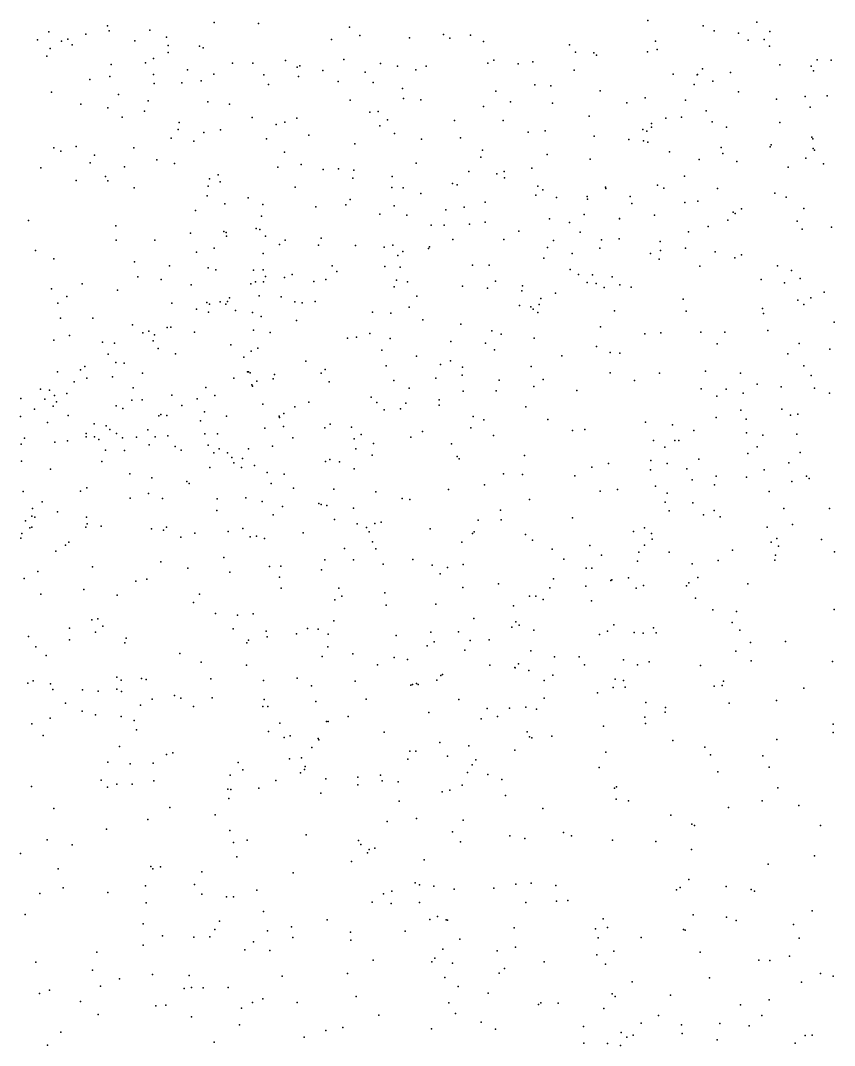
# Model space of a CAD drawing. Header units: metres. Extents: x -25 to 25, y -27.7 to 27.8.
# Drawn here: x -13.92 to -12.579, y 6.79 to 8.479 of the extents above; entities that cross this region are included whole.
import ezdxf

# ---------------------------------------------------------------- set-up
doc = ezdxf.new("R2010")
doc.units = ezdxf.units.M

msp = doc.modelspace()

# ---------------------------------------------------------------- linework, layer by layer
for p in [(-13.7764, 8.4709, 2.6214), (-13.7067, 8.4637, -13.5696), (-13.6012, 8.4764, 13.3767), (-13.5279, 8.4746, 2.2316), (-13.3782, 8.4683, 12.7389), (-12.8867, 8.4795, -15.3588), (-12.7954, 8.4709, 21.5645), (-12.7067, 8.4767, 18.5432), (-13.8921, 8.4476, 21.3425), (-13.8732, 8.4608, 21.1972), (-13.8422, 8.449, 21.0951), (-13.8125, 8.4572, 21.2913), (-13.7737, 8.4624, 21.1836), (-13.6793, 8.4518, 21.2104), (-13.4075, 8.4481, 12.8917), (-13.3609, 8.4547, 2.4222), (-13.2791, 8.4512, 2.6038), (-13.2231, 8.4565, 20.9341), (-13.2124, 8.4502, 21.1035), (-13.1784, 8.4552, 20.7114), (-12.7773, 8.4625, 20.2808), (-12.7371, 8.4588, 18.6371), (-12.7213, 8.4471, 18.8315), (-12.6947, 8.4482, 18.3878), (-12.6855, 8.4613, 20.2318), (-13.8711, 8.4334, 15.325), (-13.8525, 8.4454, -13.3386), (-13.8347, 8.4395, 21.4173), (-13.7317, 8.4458, 21.0961), (-13.6767, 8.4384, -4.6865), (-13.6251, 8.4371, 11.9195), (-13.6189, 8.4347, 21.1351), (-13.157, 8.4447, 21.2327), (-13.0156, 8.4394, -3.8995), (-12.8736, 8.4453, 20.3027), (-12.8712, 8.4319, 15.7113), (-12.6858, 8.4374, 21.6739), (-13.8767, 8.4207, 20.981), (-13.701, 8.417, 15.4441), (-13.6769, 8.4269, 21.372), (-13.4834, 8.4134, 21.2346), (-13.3872, 8.4154, 12.0596), (-13.1399, 8.414, 20.5406), (-13.0056, 8.4275, 20.3985), (-12.9754, 8.4261, -15.1539), (-12.9712, 8.4221, 21.4633), (-12.887, 8.428, 21.5265), (-12.6074, 8.4146, 19.0667), (-12.5842, 8.414, 18.2017), (-13.7706, 8.4071, 12.0159), (-13.7141, 8.4097, 20.9617), (-13.6446, 8.3981, 2.1536), (-13.5709, 8.409, 13.2287), (-13.5375, 8.4094, -13.6954), (-13.4643, 8.4026, -13.9619), (-13.4598, 8.4046, 21.0541), (-13.4219, 8.3972, 21.1589), (-13.3268, 8.4088, 20.999), (-13.2988, 8.4042, 21.2021), (-13.2687, 8.3983, 20.7626), (-13.2515, 8.4045, 15.5894), (-13.1498, 8.409, -4.0492), (-13.1001, 8.408, 21.3356), (-13.076, 8.4115, 20.4559), (-13.0076, 8.3975, -4.701), (-12.7961, 8.3997, 20.1877), (-12.6691, 8.4067, 19.004), (-12.6176, 8.4044, 20.1042), (-12.6134, 8.3964, 21.751), (-13.8059, 8.3821, -4.5168), (-13.7731, 8.3871, 20.9039), (-13.7008, 8.3906, 7.9288), (-13.6226, 8.3799, 20.925), (-13.6015, 8.3912, 21.4578), (-13.5192, 8.3901, 2.8305), (-13.4621, 8.3874, 20.9673), (-13.3522, 8.3941, 12.2166), (-12.8449, 8.3908, -15.6999), (-12.8053, 8.3901, 18.6861), (-12.8045, 8.3904, 18.595), (-12.7796, 8.3797, -3.7966), (-12.75, 8.394, -4.6299), (-13.6998, 8.3758, 21.5206), (-13.6543, 8.3766, -13.4355), (-13.5113, 8.3739, 21.4264), (-13.3969, 8.3787, -14.3786), (-13.3392, 8.3773, 20.9057), (-13.2907, 8.3677, -14.6586), (-13.1367, 8.3633, -4.847), (-13.0728, 8.3735, 21.4172), (-13.0464, 8.3717, 15.6942), (-12.965, 8.3634, -15.5742), (-12.8103, 8.3738, 18.5059), (-13.8689, 8.3614, 20.8747), (-13.7587, 8.3573, -13.0041), (-13.7095, 8.3473, 7.6714), (-13.6113, 8.3455, -4.7987), (-13.3769, 8.3481, 20.8293), (-13.2888, 8.3508, 20.696), (-13.2606, 8.3486, 21.321), (-13.1126, 8.3455, 20.3862), (-12.8907, 8.3523, 21.5908), (-12.8246, 8.3481, 18.8542), (-12.7372, 8.3618, 21.699), (-12.6747, 8.35, 20.0264), (-12.6271, 8.3543, 19.1638), (-12.5911, 8.3556, 19.9074), (-13.8204, 8.3414, 21.6066), (-13.776, 8.3355, 20.8038), (-13.7157, 8.3303, 21.6049), (-13.5758, 8.3418, 20.8555), (-13.3308, 8.3295, 2.7151), (-13.157, 8.3376, 21.3802), (-13.0437, 8.3432, 20.3004), (-12.9208, 8.3436, 20.1557), (-12.7906, 8.3306, 18.9534), (-12.6189, 8.3366, 18.1496), (-13.7527, 8.32, 12.1803), (-13.6587, 8.3116, -13.1638), (-13.5381, 8.3199, 21.5393), (-13.4844, 8.312, 11.9909), (-13.465, 8.3187, 21.489), (-13.3446, 8.3282, -4.2171), (-13.3151, 8.3157, 12.5281), (-13.2049, 8.3148, 20.4786), (-13.1247, 8.3148, -14.9377), (-12.9831, 8.3219, 21.5427), (-12.8566, 8.3185, -4.7717), (-12.8311, 8.3203, 18.3926), (-12.7802, 8.3123, 18.2938), (-12.6692, 8.3115, 19.9114), (-13.6602, 8.2999, -12.9003), (-13.6182, 8.2949, 20.7668), (-13.5905, 8.2991, 2.659), (-13.4986, 8.3082, 2.2678), (-13.3282, 8.3058, 21.4217), (-13.0834, 8.2956, -15.1396), (-13.0557, 8.2975, 20.2212), (-12.8946, 8.3, 20.054), (-12.888, 8.2969, 18.4968), (-12.8806, 8.3037, 15.8876), (-12.8803, 8.3098, 18.7575), (-12.7567, 8.3035, 19.98), (-13.6719, 8.2855, 13.3542), (-13.6347, 8.2806, 21.6498), (-13.5148, 8.2845, 20.7353), (-13.4451, 8.2905, -14.2037), (-13.3036, 8.293, 20.6116), (-13.2591, 8.2837, 21.465), (-13.1952, 8.2863, 15.7467), (-12.9748, 8.289, 20.1031), (-12.9178, 8.2833, 18.623), (-12.8937, 8.2814, 18.8523), (-12.8862, 8.2792, -3.8872), (-12.6162, 8.287, 19.7546), (-12.6144, 8.2844, -3.7917), (-13.8651, 8.2697, 21.701), (-13.8536, 8.2644, 20.7241), (-13.8285, 8.2716, 13.726), (-13.7334, 8.2699, 20.7137), (-13.4848, 8.2625, -13.6959), (-13.3692, 8.2763, 20.6658), (-13.1587, 8.2657, -5.0189), (-12.8507, 8.2631, 19.9109), (-12.7655, 8.2704, 21.7552), (-12.6847, 8.2711, 16.0079), (-12.6833, 8.2746, 19.198), (-12.6141, 8.2686, 21.8389), (-12.6117, 8.2659, 19.3286), (-13.805, 8.245, 7.5516), (-13.7982, 8.2573, 2.4004), (-13.6954, 8.2496, 21.7023), (-13.6662, 8.2439, 15.6036), (-13.2682, 8.2444, 21.5456), (-13.1615, 8.2545, 20.2254), (-13.0522, 8.2588, 20.0813), (-12.9812, 8.2511, -5.0156), (-12.802, 8.2506, 19.0709), (-12.7629, 8.2605, -4.8985), (-12.7398, 8.2469, 19.7971), (-12.6263, 8.2526, 19.6735), (-13.8866, 8.2365, 15.4936), (-13.7485, 8.2384, 8.1374), (-13.4963, 8.2377, 21.6595), (-13.4574, 8.2421, 20.6278), (-13.4211, 8.234, 21.6179), (-13.3961, 8.235, -0.8777), (-13.3706, 8.2331, 2.324), (-13.1812, 8.2309, 21.5564), (-13.1353, 8.2269, 20.026), (-13.1229, 8.2308, -15.4364), (-13.0777, 8.2361, 21.5815), (-12.6551, 8.2376, 18.0989), (-12.5972, 8.243, -5.0278), (-13.8282, 8.2156, 21.7631), (-13.7801, 8.2224, 20.6606), (-13.7762, 8.2151, 13.5434), (-13.6088, 8.2188, 21.7148), (-13.5942, 8.2254, 20.6487), (-13.5909, 8.2136, 7.7932), (-13.3725, 8.2199, -14.5886), (-13.3077, 8.2225, 12.1717), (-13.208, 8.2111, 20.1393), (-13.1227, 8.2204, -0.898), (-12.8259, 8.2232, 16.0777), (-13.7325, 8.2035, 21.7687), (-13.6106, 8.2063, 2.5084), (-13.4677, 8.2049, -13.9699), (-13.3084, 8.204, 15.8168), (-13.2894, 8.2038, 20.3484), (-13.2605, 8.1942, -14.795), (-13.2006, 8.2087, -0.6636), (-13.0679, 8.2067, 19.8712), (-13.0592, 8.2002, 16.0745), (-12.9564, 8.2046, 18.5211), (-12.9559, 8.2025, -4.011), (-12.8706, 8.2082, 21.7428), (-12.8601, 8.2032, 19.7405), (-12.7716, 8.2025, 19.6887), (-12.6772, 8.1949, 19.3408), (-13.6124, 8.1904, -4.4054), (-13.5834, 8.1771, -4.9325), (-13.545, 8.1874, 20.5743), (-13.5209, 8.1763, 21.7403), (-13.3769, 8.1844, -5.0548), (-13.1543, 8.18, 21.6302), (-13.0709, 8.1917, -5.1503), (-13.037, 8.1877, -0.7268), (-12.9862, 8.1897, 21.6939), (-12.9861, 8.1849, 18.7288), (-12.9153, 8.1896, -5.1628), (-12.9127, 8.1779, 18.3637), (-12.8256, 8.1798, 18.2201), (-12.8039, 8.1818, 19.1605), (-12.6583, 8.1886, 19.5304), (-13.6316, 8.1663, -12.7406), (-13.4333, 8.1723, -14.4102), (-13.384, 8.1755, 21.6896), (-13.3278, 8.1601, 2.4654), (-13.3041, 8.1739, 20.2402), (-13.2195, 8.1674, 19.8857), (-13.1891, 8.1718, -14.947), (-12.9913, 8.16, 18.828), (-12.7458, 8.1636, 19.2582), (-12.7428, 8.1614, -5.2362), (-12.7323, 8.169, 21.8517), (-12.6293, 8.1696, 21.9072), (-13.9069, 8.1497, 21.8301), (-13.523, 8.1569, 15.7048), (-13.2837, 8.1589, 19.9987), (-13.1801, 8.1438, -1.0822), (-13.1546, 8.1472, -15.2788), (-13.0484, 8.1527, 19.6965), (-13.0157, 8.1464, 16.2705), (-12.9333, 8.1526, 19.6639), (-12.933, 8.1534, -0.9606), (-12.8755, 8.1587, 19.0789), (-12.7549, 8.1506, 19.3422), (-12.6405, 8.1488, 18.0371), (-13.7632, 8.1409, 21.8487), (-13.6397, 8.1289, 2.3535), (-13.5848, 8.1319, 21.8068), (-13.581, 8.1302, -1.053), (-13.5316, 8.1365, -13.4518), (-13.5257, 8.1353, 12.2037), (-13.2436, 8.1423, 12.399), (-13.222, 8.1422, 19.7782), (-13.0989, 8.1324, -0.5687), (-12.998, 8.1309, 18.468), (-12.8195, 8.1311, -3.9272), (-12.7869, 8.1401, -0.8373), (-12.6322, 8.1354, 16.2192), (-12.5837, 8.1388, 23.068), (-13.7625, 8.1173, -4.4992), (-13.6986, 8.1174, 13.2711), (-13.5804, 8.1241, 20.4973), (-13.5163, 8.124, -13.6164), (-13.4932, 8.1104, -14.1058), (-13.4837, 8.1177, -0.6903), (-13.4292, 8.1094, 21.788), (-13.4249, 8.1206, 20.3648), (-13.3679, 8.1088, 19.965), (-13.3066, 8.1095, 12.6007), (-13.2077, 8.1187, 12.2485), (-13.1238, 8.1185, 19.6411), (-13.0418, 8.1167, 18.638), (-12.9629, 8.1182, 18.9902), (-12.9335, 8.1196, -15.8343), (-12.866, 8.115, 19.5586), (-13.8954, 8.1002, 20.5538), (-13.6302, 8.0976, 7.6853), (-13.601, 8.1043, -0.8289), (-13.5201, 8.0953, 20.4113), (-13.3211, 8.1057, 19.7392), (-13.2981, 8.0922, 21.7746), (-13.2899, 8.0988, -4.3397), (-13.2478, 8.1039, 19.6623), (-13.2461, 8.1063, -0.5114), (-13.0518, 8.1055, 19.5853), (-13.011, 8.0955, 21.7907), (-12.9654, 8.1045, 19.5766), (-12.8823, 8.0957, 21.8504), (-12.8655, 8.1002, 19.187), (-12.8245, 8.1044, 19.3793), (-12.7757, 8.0983, -5.408), (-12.7321, 8.0933, 21.9144), (-13.865, 8.0865, 21.9026), (-13.7323, 8.0819, 20.4848), (-13.6744, 8.0749, 12.4246), (-13.4064, 8.075, 19.8067), (-13.1753, 8.0764, 19.5584), (-13.1478, 8.0765, 21.7773), (-13.058, 8.0878, 18.7162), (-12.8676, 8.086, 19.4629), (-12.743, 8.0886, 18.0856), (-12.6728, 8.0752, 23.1146), (-13.611, 8.0718, 20.4283), (-13.598, 8.0688, 8.1453), (-13.5362, 8.0679, 7.9287), (-13.5203, 8.0685, 21.864), (-13.4724, 8.0608, 19.921), (-13.3989, 8.0659, 19.645), (-13.32, 8.0738, 19.615), (-13.2946, 8.073, 16.1738), (-13.0146, 8.0692, 19.5044), (-13.0006, 8.061, 16.4157), (-12.9776, 8.0604, 19.0868), (-12.801, 8.0744, 16.3845), (-12.6499, 8.0676, -0.7052), (-13.8183, 8.0456, 7.5208), (-13.7269, 8.0573, -12.8451), (-13.6881, 8.0525, -4.9143), (-13.6387, 8.044, 13.109), (-13.5405, 8.0454, 19.7542), (-13.5327, 8.0489, 20.2735), (-13.5195, 8.0486, 19.8465), (-13.5164, 8.0576, -5.0777), (-13.4852, 8.0562, 20.1125), (-13.4368, 8.0494, 19.5367), (-13.4171, 8.0528, 21.8615), (-13.3004, 8.0514, 19.4481), (-13.2823, 8.0487, -5.2714), (-13.1917, 8.0416, 21.859), (-13.1376, 8.05, -5.3659), (-13.0928, 8.0423, 19.3885), (-12.9864, 8.0477, 18.3565), (-12.9715, 8.0462, -5.5), (-12.9452, 8.0573, 19.4382), (-12.9328, 8.044, 19.2292), (-12.6999, 8.0527, 23.327), (-12.6613, 8.0471, 23.5043), (-12.6355, 8.0543, 17.9961), (-13.8691, 8.0372, 20.4864), (-13.8438, 8.0247, 8.388), (-13.7601, 8.0352, 21.9709), (-13.5268, 8.0255, 15.8699), (-13.4903, 8.0242, -0.3829), (-13.3044, 8.0406, -1.2002), (-13.2668, 8.0253, 21.8928), (-13.1504, 8.0383, -15.5449), (-13.0938, 8.0338, 18.6478), (-13.0386, 8.0302, 19.3126), (-12.9586, 8.0393, -0.4795), (-12.9141, 8.0399, 18.2459), (-12.5959, 8.0315, -5.6145), (-13.8584, 8.0136, 15.6065), (-13.6706, 8.0139, 21.9753), (-13.6129, 8.0145, 19.7914), (-13.6085, 8.0118, 19.6224), (-13.5913, 8.0157, 19.9631), (-13.5816, 8.0122, -0.566), (-13.5788, 8.0163, 20.0808), (-13.5757, 8.0222, 19.5309), (-13.4681, 8.0157, 19.396), (-13.4558, 8.0143, 21.9421), (-13.4348, 8.0163, -4.4384), (-13.0978, 8.0096, 18.8309), (-13.0794, 8.0074, 19.2227), (-13.0656, 8.0113, 18.9331), (-13.0629, 8.0213, 21.9159), (-12.8281, 8.0201, -15.9512), (-12.6395, 8.0187, 22.0418), (-12.6296, 8.0117, 23.622), (-12.6179, 8.0225, 22.8988), (-13.6299, 8.004, 20.2971), (-13.61, 7.9988, 20.1766), (-13.566, 8.0018, 19.4092), (-13.538, 7.9985, 12.3844), (-13.5236, 7.9916, -13.0762), (-13.3403, 7.9986, 21.9389), (-13.3096, 7.9973, -14.8002), (-13.2794, 8.0072, 19.264), (-13.0754, 8.0035, 19.0766), (-13.0677, 7.9984, -15.7324), (-12.9411, 8.0012, 21.983), (-12.8235, 8.0006, 21.9983), (-12.6977, 8.0049, 23.033), (-12.6956, 7.9965, 18.0233), (-13.8543, 7.9891, -12.9556), (-13.8011, 7.9891, -4.6906), (-13.7353, 7.9781, 20.3296), (-13.6724, 7.9742, -4.4971), (-13.4654, 7.985, -1.1518), (-13.2572, 7.9862, 21.9694), (-13.1946, 7.979, 19.1634), (-12.9645, 7.9746, -4.2134), (-12.5793, 7.9822, 23.7194), (-13.8393, 7.9603, 22.0576), (-13.7182, 7.9646, 19.8191), (-13.7084, 7.9673, 19.6415), (-13.6994, 7.9617, 19.5148), (-13.6786, 7.9733, 19.9411), (-13.6334, 7.966, 22.0494), (-13.5362, 7.969, 19.2679), (-13.5089, 7.9654, -14.2823), (-13.3664, 7.9574, -0.223), (-13.3446, 7.9639, 19.1558), (-13.1433, 7.9679, 22.0075), (-13.128, 7.9628, 18.7036), (-12.8913, 7.9631, 22.0614), (-12.8649, 7.9645, 18.1599), (-12.7991, 7.9658, 18.0995), (-12.7594, 7.9659, 23.2794), (-12.6887, 7.9684, 23.569), (-13.8649, 7.9525, 20.3998), (-13.7849, 7.9495, 12.6066), (-13.7654, 7.9478, 19.7461), (-13.7012, 7.9515, 20.194), (-13.5735, 7.9449, -0.7821), (-13.3811, 7.9561, 16.2876), (-13.3107, 7.9554, 12.4335), (-13.211, 7.9506, 18.9752), (-13.1537, 7.9478, 18.8167), (-13.0738, 7.9557, 18.4197), (-12.9711, 7.9424, 22.0865), (-12.772, 7.9467, 22.0965), (-12.6372, 7.947, 17.9802), (-13.7758, 7.9296, 19.8873), (-13.6933, 7.9391, 22.104), (-13.6649, 7.9299, 19.3389), (-13.5518, 7.9248, -13.5271), (-13.5402, 7.9346, -13.8008), (-13.5291, 7.9397, 22.0793), (-13.3248, 7.9363, 22.0525), (-13.2673, 7.9261, -5.4668), (-13.1391, 7.9366, -5.5918), (-13.0282, 7.927, -5.7254), (-12.9483, 7.9322, 18.2417), (-12.9328, 7.9314, -0.3621), (-12.6559, 7.9302, 23.6606), (-12.5866, 7.9376, 22.1831), (-13.814, 7.9094, 19.6543), (-13.7628, 7.9156, 20.1131), (-13.7491, 7.9147, 19.4356), (-13.45, 7.9183, 8.0361), (-13.3177, 7.9106, 18.9714), (-13.2281, 7.9126, 18.7842), (-13.2114, 7.9185, 16.4888), (-13.192, 7.9083, 22.109), (-13.0786, 7.909, -0.2767), (-12.6292, 7.9102, 22.7812), (-13.8591, 7.9005, 20.2897), (-13.8211, 7.9039, 19.8014), (-13.8105, 7.8898, -4.9105), (-13.7682, 7.8924, 22.2186), (-13.7188, 7.8985, 8.4342), (-13.5683, 7.8899, -5.2013), (-13.5462, 7.9005, 19.1263), (-13.5444, 7.9002, 22.1625), (-13.5416, 7.8986, -0.2846), (-13.5013, 7.8962, 16.1406), (-13.4245, 7.8983, 22.1309), (-13.418, 7.9042, -5.3245), (-13.2357, 7.8903, 18.6569), (-13.1921, 7.8951, -15.3374), (-12.9485, 7.8987, 16.5822), (-12.8673, 7.8984, -5.8666), (-12.7915, 7.9014, 23.1044), (-12.7336, 7.898, 22.9222), (-12.6173, 7.8945, -1.3789), (-13.8315, 7.8839, 19.9401), (-13.7346, 7.8739, 7.5801), (-13.6149, 7.8748, 22.2293), (-13.5386, 7.879, -14.147), (-13.5377, 7.8766, 8.3409), (-13.5304, 7.8849, 12.7821), (-13.5035, 7.889, -0.9778), (-13.4116, 7.8838, -14.5974), (-13.3048, 7.8864, 22.1372), (-13.2799, 7.8734, -14.902), (-13.1315, 7.8866, 18.506), (-13.074, 7.8763, -5.933), (-13.0589, 7.8876, 22.149), (-12.9083, 7.8861, 22.1663), (-12.7985, 7.8727, 22.1905), (-12.7064, 7.8799, -4.0227), (-12.667, 7.8757, 22.2138), (-12.6121, 7.8738, -5.8342), (-13.9196, 7.8563, 0.0591), (-13.887, 7.8717, 22.2129), (-13.8797, 7.8555, 19.846), (-13.8725, 7.8702, 19.7204), (-13.8638, 7.8612, 7.467), (-13.8438, 7.8647, 19.4922), (-13.6709, 7.8622, 19.189), (-13.6291, 7.8559, -12.8962), (-13.6, 7.8615, 7.736), (-13.3421, 7.8588, 18.836), (-13.1906, 7.8688, -4.429), (-13.1364, 7.8693, -15.6127), (-13.0033, 7.8695, -15.8087), (-12.7725, 7.8606, 18.0625), (-12.7576, 7.8719, 23.5552), (-12.7293, 7.8652, -0.3771), (-12.5873, 7.8655, -0.4582), (-13.8971, 7.839, 19.9672), (-13.8662, 7.8439, 22.3336), (-13.8608, 7.8508, 20.1524), (-13.7625, 7.8447, -12.975), (-13.7516, 7.8399, 15.7268), (-13.7367, 7.8537, 22.3148), (-13.7193, 7.8543, 0.0655), (-13.6542, 7.8448, 22.3397), (-13.5208, 7.8474, 18.9178), (-13.4682, 7.8426, 18.8188), (-13.4452, 7.8507, 22.2476), (-13.3329, 7.8501, 18.6888), (-13.2941, 7.8397, -1.1856), (-13.285, 7.8488, 22.2147), (-13.2305, 7.8457, -5.8578), (-13.2302, 7.8541, 18.5598), (-13.0873, 7.843, -1.284), (-12.6658, 7.8392, 23.745), (-13.92, 7.8271, 22.4058), (-13.8416, 7.8286, 19.3817), (-13.6923, 7.8281, 13.0428), (-13.6888, 7.8302, 12.7891), (-13.679, 7.8284, 19.0945), (-13.6168, 7.8348, 18.9988), (-13.5805, 7.8272, 18.8569), (-13.4937, 7.8276, 22.3279), (-13.4935, 7.8252, 0.078), (-13.4859, 7.832, 18.68), (-13.3208, 7.838, 18.5895), (-13.1744, 7.8268, 18.412), (-13.1565, 7.8216, 16.5953), (-13.0511, 7.8219, 18.2944), (-12.7741, 7.825, -4.1557), (-12.7333, 7.8373, 23.6339), (-12.7243, 7.8222, 22.2714), (-12.6516, 7.8293, 17.9745), (-12.6393, 7.8305, 22.6676), (-13.8758, 7.817, 22.5055), (-13.7984, 7.8147, 19.2417), (-13.7787, 7.8113, -4.6062), (-13.7728, 7.8054, 13.1897), (-13.7101, 7.8049, 22.5916), (-13.6236, 7.8196, 22.4578), (-13.5175, 7.8077, 22.4271), (-13.4868, 7.8102, 18.5555), (-13.4186, 7.8081, -0.832), (-13.4096, 7.8141, -5.5425), (-13.3745, 7.8094, 8.121), (-13.1783, 7.8084, 22.2869), (-12.99, 7.8055, 22.2834), (-12.8903, 7.8177, -6.139), (-12.8457, 7.813, 23.2706), (-13.9133, 7.7912, 22.6449), (-13.8118, 7.7935, 22.9936), (-13.8116, 7.7987, 23.0973), (-13.7979, 7.7932, 22.7243), (-13.791, 7.7887, 23.3025), (-13.7616, 7.7991, -5.1134), (-13.7518, 7.7915, 22.8586), (-13.729, 7.7927, 23.0277), (-13.6984, 7.7932, 23.1324), (-13.6775, 7.795, 18.8677), (-13.6162, 7.7981, 18.6209), (-13.5953, 7.7982, 22.5631), (-13.4711, 7.7918, 18.4608), (-13.37, 7.79, -0.6766), (-13.3587, 7.797, -1.0424), (-13.2768, 7.7926, 22.3472), (-13.2576, 7.802, 18.4062), (-13.1407, 7.7953, -6.2851), (-13.0106, 7.8036, 18.2222), (-12.8109, 7.804, 23.4671), (-12.7238, 7.7997, 22.8013), (-12.6969, 7.7959, -16.0028), (-12.6412, 7.7979, 22.4186), (-13.9187, 7.7815, 23.1931), (-13.8633, 7.7845, 22.7825), (-13.8428, 7.7868, 22.9117), (-13.7801, 7.7712, 18.9912), (-13.7487, 7.7708, 23.3878), (-13.7082, 7.7803, 18.7014), (-13.6653, 7.7772, 22.9194), (-13.6552, 7.7714, 23.287), (-13.6108, 7.7795, 23.1298), (-13.5926, 7.7733, 22.6835), (-13.5442, 7.7735, -13.201), (-13.5048, 7.7777, -14.4119), (-13.3678, 7.7738, -5.9584), (-13.3386, 7.7822, 0.0757), (-13.21, 7.7817, -15.2235), (-12.8769, 7.7873, -15.9062), (-12.8587, 7.7765, 23.1785), (-12.8421, 7.7873, 23.0661), (-12.8356, 7.7874, 22.3239), (-12.7062, 7.7767, 22.3614), (-13.6014, 7.7672, 22.7947), (-13.579, 7.7671, -5.3903), (-13.5718, 7.7591, -13.772), (-13.5541, 7.7574, 23.2427), (-13.4102, 7.7558, -5.7683), (-13.3406, 7.7634, 22.4359), (-13.2003, 7.761, -0.9458), (-13.1975, 7.7572, 18.3346), (-13.0897, 7.7626, -1.0579), (-12.8814, 7.7542, -4.3163), (-12.8025, 7.7563, 23.5539), (-12.7219, 7.7658, 23.6997), (-12.6352, 7.7674, 22.5305), (-13.9186, 7.7534, 19.3596), (-13.8705, 7.7401, 23.4307), (-13.7862, 7.7527, 18.8269), (-13.6078, 7.743, 16.1148), (-13.5688, 7.7503, -13.4073), (-13.5559, 7.7426, -14.0504), (-13.5347, 7.7463, 22.9768), (-13.4176, 7.7526, 18.3757), (-13.3944, 7.7524, -0.3688), (-13.3704, 7.7406, 22.5131), (-12.9786, 7.7435, -0.0713), (-12.9511, 7.7493, 22.356), (-12.8822, 7.7387, -0.8861), (-12.8546, 7.7492, 18.1008), (-12.8224, 7.7407, -1.2743), (-12.6946, 7.7388, 17.9983), (-12.6541, 7.7505, 16.6367), (-13.7398, 7.7322, 18.5219), (-13.7039, 7.7258, 8.6007), (-13.5138, 7.7348, 22.817), (-13.4858, 7.732, 22.6692), (-13.1243, 7.7321, 0.0262), (-13.0931, 7.7315, 22.3845), (-13.0068, 7.7293, -4.4169), (-12.8134, 7.7222, 16.6803), (-12.7741, 7.7285, -1.0356), (-12.7238, 7.7266, -0.7954), (-12.6248, 7.7284, 23.8553), (-12.6208, 7.7244, 17.951), (-13.8211, 7.7037, 18.5781), (-13.8107, 7.7091, 23.5231), (-13.6458, 7.7195, 18.3948), (-13.642, 7.7163, 23.4662), (-13.5068, 7.7164, 18.336), (-13.4704, 7.7087, 22.9011), (-13.4037, 7.7069, 22.6234), (-13.2146, 7.7065, 22.4699), (-13.1553, 7.7143, -15.4862), (-12.9647, 7.7036, -6.3739), (-12.9364, 7.7067, 18.1544), (-12.8736, 7.7123, 23.2614), (-12.7764, 7.7142, 22.4646), (-12.6492, 7.7198, -0.1835), (-13.9156, 7.7032, 19.2147), (-13.7391, 7.692, 0.3145), (-13.7092, 7.7001, 15.8494), (-13.6859, 7.6916, -12.9746), (-13.5962, 7.691, 18.326), (-13.5488, 7.6926, 7.7782), (-13.5218, 7.6866, -0.1283), (-13.3346, 7.7026, 18.2945), (-13.2911, 7.6915, 8.412), (-13.2785, 7.6899, 22.5441), (-13.0814, 7.6901, -0.5633), (-12.8545, 7.7005, 22.9771), (-12.6867, 7.7031, -0.336), (-13.9002, 7.6753, 19.0553), (-13.8843, 7.6862, -13.0615), (-13.8588, 7.6696, 0.0665), (-13.5964, 7.6721, -5.6211), (-13.4881, 7.6786, 8.5751), (-13.4286, 7.6833, -4.5843), (-13.4248, 7.6818, 7.9055), (-13.4153, 7.6803, 23.1866), (-13.3711, 7.6756, 0.2956), (-13.1292, 7.6726, 22.4675), (-12.8579, 7.6854, 23.4294), (-12.8515, 7.6715, 22.476), (-12.8124, 7.6846, -0.6253), (-12.7773, 7.6721, 23.6703), (-12.6622, 7.6754, -4.1495), (-12.5869, 7.6753, 23.9207), (-13.912, 7.655, 18.818), (-13.9013, 7.6628, 18.6718), (-13.8963, 7.6612, -4.6425), (-13.8111, 7.6607, 23.6086), (-13.5039, 7.6647, 23.4627), (-13.4025, 7.6573, 23.3088), (-13.1658, 7.6559, 18.2292), (-13.1282, 7.6563, -4.5058), (-13.0107, 7.6599, 16.6974), (-12.7948, 7.6648, 22.7409), (-12.767, 7.6617, -15.9376), (-13.9047, 7.6432, 15.5814), (-13.9011, 7.6446, 18.5827), (-13.8122, 7.6445, 8.7426), (-13.8099, 7.6501, 13.0968), (-13.7872, 7.6462, 7.4658), (-13.7043, 7.6416, -4.6368), (-13.6845, 7.6396, 7.6048), (-13.6796, 7.6444, 18.3044), (-13.5779, 7.6372, 18.2383), (-13.5539, 7.6423, 23.5699), (-13.3656, 7.65, 22.8586), (-13.3498, 7.6441, 23.1375), (-13.3455, 7.6367, 22.9401), (-13.3364, 7.6504, 18.2246), (-13.3258, 7.6525, -0.2538), (-13.2449, 7.6417, 8.2381), (-13.1725, 7.6368, -0.4052), (-12.9101, 7.6375, 0.2014), (-12.8917, 7.6433, 23.1116), (-12.6897, 7.6442, 23.8251), (-12.6479, 7.649, 0.1011), (-13.9193, 7.6266, 7.2922), (-13.9178, 7.6341, 0.3881), (-13.8402, 7.6198, 18.3968), (-13.656, 7.628, 23.6288), (-13.633, 7.6344, 0.0045), (-13.5417, 7.6286, -14.2192), (-13.531, 7.6294, -13.068), (-13.518, 7.626, -14.3793), (-13.4541, 7.6352, -14.5274), (-13.3398, 7.6201, -14.7803), (-13.193, 7.6199, -15.1389), (-13.1755, 7.6342, -15.313), (-13.0879, 7.6323, 0.3007), (-13.0763, 7.6228, 22.5588), (-12.8805, 7.6338, 22.55), (-12.8791, 7.6246, 22.8819), (-12.6833, 7.6198, 0.5512), (-12.6737, 7.6257, 2.1312), (-12.6001, 7.6241, 0.4086), (-13.8619, 7.6049, 12.939), (-13.8459, 7.6146, -5.4218), (-13.3863, 7.6093, 23.4536), (-13.3348, 7.6088, 23.3762), (-13.0438, 7.6083, 18.1509), (-12.9819, 7.6142, 22.566), (-12.9011, 7.6032, 22.6285), (-12.8919, 7.6146, 22.9846), (-12.8511, 7.603, -4.3898), (-12.7472, 7.6066, 23.7579), (-12.6711, 7.6131, 17.9734), (-12.5789, 7.604, 1.5398), (-13.6889, 7.5875, 23.7006), (-13.5848, 7.5944, 23.6679), (-13.4188, 7.5908, 8.7395), (-13.3715, 7.5906, 16.5553), (-13.2735, 7.5911, 23.1808), (-13.025, 7.5918, 22.6463), (-12.963, 7.5981, 0.4342), (-12.9035, 7.5886, 23.2833), (-12.7704, 7.5893, 1.7538), (-12.6773, 7.5903, 23.8885), (-12.6759, 7.5983, 0.8313), (-13.8915, 7.5713, 1.8738), (-13.8014, 7.5793, -5.6766), (-13.6441, 7.577, -6.1969), (-13.575, 7.5705, 8.7924), (-13.51, 7.5799, 0.4662), (-13.491, 7.5803, 23.6396), (-13.4239, 7.5739, -6.3544), (-13.3223, 7.5837, 18.1655), (-13.242, 7.5821, 22.9843), (-13.2167, 7.5778, 18.16), (-13.1906, 7.5828, 22.8036), (-12.9882, 7.5769, 1.9016), (-12.9789, 7.5767, 18.1018), (-12.8135, 7.584, 0.6534), (-13.9142, 7.56, 23.7194), (-13.7301, 7.5556, 18.2194), (-13.7118, 7.559, 0.495), (-13.4935, 7.5619, 18.1571), (-13.2288, 7.5676, -14.9791), (-13.0416, 7.5595, 22.8449), (-12.9474, 7.5563, 23.0208), (-12.9456, 7.5576, 22.9319), (-12.9182, 7.5609, 22.7924), (-12.8187, 7.5527, 23.6666), (-12.8042, 7.5615, 18.0295), (-12.7217, 7.5512, 16.7364), (-13.8159, 7.5419, 18.273), (-13.4908, 7.5439, 7.7933), (-13.3953, 7.5438, 23.6314), (-13.3199, 7.5362, -0.1463), (-13.1911, 7.5452, 23.1165), (-13.1326, 7.5511, 0.5165), (-13.0481, 7.5447, 22.9714), (-12.9886, 7.5471, 23.1272), (-12.9054, 7.544, -15.7791), (-12.8934, 7.5482, 18.0769), (-12.8227, 7.5478, 2.2356), (-13.8865, 7.5339, 18.345), (-13.7606, 7.5324, 15.8487), (-13.635, 7.5205, 18.1546), (-13.6249, 7.5341, 23.7782), (-13.402, 7.5246, 18.119), (-13.3907, 7.531, -4.6509), (-13.2356, 7.5178, 23.4197), (-13.0813, 7.5307, 18.1062), (-13.0707, 7.5309, -0.3108), (-13.059, 7.525, 8.5839), (-12.9793, 7.5232, -6.4565), (-12.8081, 7.5272, 23.7492), (-13.5987, 7.5023, 16.2884), (-13.5366, 7.5014, -14.0867), (-13.3174, 7.5161, 23.6081), (-13.1075, 7.5146, 23.1597), (-12.7794, 7.5084, 0.9545), (-12.7402, 7.5057, 1.462), (-12.5794, 7.5085, 2.3006), (-13.8023, 7.4918, 0.1408), (-13.7928, 7.4933, 23.8445), (-13.5623, 7.4992, -13.5695), (-13.4039, 7.4902, 23.7361), (-13.173, 7.4938, 23.3168), (-13.1038, 7.4887, 8.3388), (-12.9422, 7.4837, 23.3358), (-12.7476, 7.4876, 1.1834), (-13.8393, 7.4779, 7.1908), (-13.7967, 7.4713, 18.1826), (-13.7845, 7.4812, 8.9661), (-13.5695, 7.4771, -6.3531), (-13.5152, 7.4731, 8.9734), (-13.4654, 7.4689, 18.0761), (-13.447, 7.4774, -0.0295), (-13.4298, 7.4763, 0.5953), (-13.413, 7.4682, -12.8617), (-13.2441, 7.4712, 0.6242), (-13.1984, 7.4722, 8.9327), (-13.1104, 7.4799, -4.6031), (-13.0982, 7.4828, 2.0191), (-13.0741, 7.4745, 23.3169), (-12.9662, 7.4678, -4.5375), (-12.9528, 7.4728, 0.7891), (-12.9089, 7.4709, 23.4727), (-12.894, 7.4697, 1.6222), (-12.8771, 7.4784, -0.2989), (-12.8726, 7.4702, 23.6196), (-12.7351, 7.4747, 23.9255), (-13.9068, 7.4641, -5.9231), (-13.8392, 7.459, -6.1163), (-13.7483, 7.4539, 7.3735), (-13.7459, 7.4617, 1.8622), (-13.5473, 7.4539, -13.7701), (-13.5443, 7.4582, 23.8624), (-13.5134, 7.4639, -13.2843), (-13.3013, 7.4657, 23.6807), (-13.2382, 7.4557, 23.6222), (-13.1793, 7.4575, 23.4757), (-13.1481, 7.459, -15.1878), (-12.7175, 7.4542, -6.2395), (-12.6598, 7.4561, 17.9287), (-13.8945, 7.447, 23.8628), (-13.6574, 7.4363, 18.0923), (-13.4135, 7.4473, -14.5452), (-13.3722, 7.4356, 18.0404), (-13.2501, 7.4489, 16.6495), (-13.1877, 7.4416, 8.0879), (-13.0791, 7.4404, 23.4243), (-12.7412, 7.4402, -15.8528), (-13.8776, 7.4328, 18.2165), (-13.6226, 7.4218, 7.5629), (-13.5478, 7.4169, 9.1132), (-13.4231, 7.4314, 23.837), (-13.3316, 7.4178, 23.846), (-13.3044, 7.4296, 23.7593), (-13.2826, 7.4264, 7.9445), (-13.1467, 7.4173, 23.6019), (-13.0993, 7.4191, 23.5319), (-13.04, 7.4306, 18.0497), (-12.9996, 7.431, 23.463), (-12.9906, 7.4177, 23.5522), (-12.9266, 7.4258, 0.967), (-12.9035, 7.4174, 23.7962), (-12.8842, 7.4226, 18.0329), (-12.7996, 7.4163, 23.9585), (-12.7164, 7.4241, 24.0021), (-12.5822, 7.4233, 24.0921), (-13.2275, 7.3998, 23.8606), (-13.2245, 7.4015, -4.6777), (-13.1055, 7.4134, 1.7406), (-13.105, 7.4124, -0.1687), (-13.0824, 7.4081, 23.6901), (-13.0432, 7.4005, 23.8856), (-13.9079, 7.3876, -6.264), (-13.8993, 7.3912, 9.8245), (-13.8704, 7.3865, 9.3494), (-13.7613, 7.3972, 23.9538), (-13.7539, 7.3924, 9.2152), (-13.7204, 7.3948, -6.3896), (-13.713, 7.3932, -4.7027), (-13.6062, 7.3943, 0.1128), (-13.5198, 7.392, -13.4237), (-13.4643, 7.3957, 23.9255), (-13.4406, 7.3831, -4.7198), (-13.3686, 7.3904, 23.9656), (-13.2771, 7.3843, 23.9935), (-13.2743, 7.3853, -0.0753), (-13.2678, 7.387, 9.1379), (-13.2649, 7.3849, 1.8523), (-13.2339, 7.3925, 18.0271), (-13.0573, 7.3917, 24.024), (-12.9405, 7.3939, 8.9131), (-12.9264, 7.3918, 24.0443), (-12.7638, 7.3836, -4.4588), (-12.7618, 7.3904, 24.0701), (-13.8669, 7.3767, 23.9369), (-13.818, 7.3766, 0.811), (-13.7921, 7.374, -13.0043), (-13.7613, 7.3775, 2.0073), (-13.7535, 7.3734, 15.946), (-13.6661, 7.3668, 0.7776), (-12.9691, 7.3714, 18.0267), (-12.9437, 7.3804, 1.4063), (-12.9238, 7.3809, 1.2071), (-12.7769, 7.3822, 17.9635), (-12.6296, 7.379, 17.8825), (-13.846, 7.3544, 7.0604), (-13.7225, 7.3513, 18.0814), (-13.7029, 7.361, 9.3597), (-13.656, 7.3624, 16.1916), (-13.6351, 7.3491, 1.7164), (-13.6044, 7.3632, 24.0177), (-13.5209, 7.3488, 18.0199), (-13.5186, 7.3603, 24.0493), (-13.5124, 7.3488, 1.831), (-13.4334, 7.3569, 24.0706), (-13.3503, 7.3609, 18.0082), (-13.1977, 7.3607, 24.1378), (-13.0572, 7.3627, 24.1516), (-12.8897, 7.3553, -15.6876), (-12.7523, 7.3543, 2.1678), (-12.6742, 7.3589, 24.1385), (-13.8182, 7.3411, 15.736), (-13.7962, 7.335, 0.1746), (-13.7542, 7.3326, 7.2349), (-13.3801, 7.3322, 24.1505), (-13.2471, 7.3388, 0.8544), (-13.1509, 7.3457, -6.4353), (-13.1342, 7.3323, 18.0099), (-13.1141, 7.346, 24.2228), (-13.0874, 7.3478, 0.9841), (-13.0697, 7.3445, -15.309), (-12.8579, 7.3397, 24.23), (-12.8576, 7.3472, 8.6684), (-13.9011, 7.3206, -6.4476), (-13.8712, 7.3299, 18.1704), (-13.7327, 7.3257, 24.0536), (-13.4925, 7.3215, 24.1307), (-13.4159, 7.3241, -14.4436), (-13.4132, 7.3241, -13.2305), (-13.161, 7.3285, -14.9972), (-12.9596, 7.3165, 24.2746), (-12.8915, 7.3314, 2.0952), (-12.8903, 7.321, 17.9939), (-12.5811, 7.3196, -0.1724), (-13.8825, 7.3009, 24.0095), (-13.7287, 7.3103, 9.5181), (-13.5112, 7.3078, 0.8443), (-13.4858, 7.298, 0.0688), (-13.4758, 7.3003, -13.8381), (-13.321, 7.3064, 24.2372), (-13.0852, 7.3074, -4.6759), (-13.0815, 7.2989, 1.4465), (-13.0446, 7.3, 17.996), (-12.5811, 7.3063, -6.1542), (-13.7567, 7.2829, 0.9945), (-13.4402, 7.2812, 1.6736), (-13.4298, 7.2963, 16.5046), (-13.4284, 7.2937, 24.2095), (-13.2292, 7.2894, -14.8456), (-13.1814, 7.284, 1.5664), (-13.0776, 7.297, 24.2997), (-12.8452, 7.293, 16.7899), (-12.7923, 7.2819, 24.2895), (-12.6738, 7.2945, 24.2484), (-13.6792, 7.2696, 24.1417), (-13.6688, 7.2723, -12.8718), (-13.457, 7.2641, -13.657), (-13.2785, 7.2755, -4.7629), (-13.2684, 7.2753, 7.8625), (-13.2167, 7.2669, 24.3231), (-13.1053, 7.2769, 1.1688), (-12.9559, 7.2736, 8.3933), (-12.7834, 7.2695, 17.9151), (-12.6968, 7.2678, 17.8742), (-13.7763, 7.2574, 24.1168), (-13.7393, 7.2543, 1.404), (-13.7017, 7.2557, 16.0867), (-13.5615, 7.2564, 9.3799), (-13.477, 7.2624, -4.8117), (-13.4512, 7.25, 7.641), (-13.2818, 7.2619, -12.7778), (-13.1761, 7.253, 1.9845), (-13.1696, 7.2609, 9.1452), (-12.9666, 7.2486, 24.372), (-12.6865, 7.2488, -6.2573), (-13.5747, 7.2358, 1.0243), (-13.5539, 7.2444, 7.502), (-13.4589, 7.2396, -6.3734), (-13.4522, 7.2453, 17.9675), (-13.3642, 7.2325, 1.0328), (-13.3271, 7.2356, 24.3395), (-13.1834, 7.2401, -0.0593), (-13.15, 7.2367, 24.3851), (-12.771, 7.2412, -4.5491), (-13.9021, 7.2171, -4.7569), (-13.7872, 7.2273, 15.8463), (-13.7767, 7.2161, 18.0492), (-13.7613, 7.2207, 9.9791), (-13.7361, 7.2207, -4.8248), (-13.7003, 7.2264, -6.4065), (-13.5275, 7.2141, -12.7913), (-13.4996, 7.2268, 24.2761), (-13.4169, 7.2299, -14.2141), (-13.3643, 7.2196, 9.2738), (-13.324, 7.2262, 17.9419), (-13.2976, 7.2247, -14.6782), (-13.1924, 7.2194, 1.2824), (-13.127, 7.2285, 17.9558), (-12.9411, 7.2143, 17.9522), (-12.9379, 7.2167, -6.3615), (-12.6724, 7.2146, -15.8298), (-13.5785, 7.2124, 9.5622), (-13.5768, 7.1971, 16.3184), (-13.5735, 7.2122, 17.9751), (-13.4254, 7.206, 24.3411), (-13.2255, 7.2083, 17.9405), (-13.2124, 7.2108, -13.0441), (-13.1208, 7.2024, 8.0438), (-13.8649, 7.1809, 18.1146), (-13.6737, 7.1826, 24.2552), (-13.2961, 7.1928, 24.4143), (-13.0592, 7.1807, -15.1105), (-12.9385, 7.1961, 9.0342), (-12.9185, 7.1936, 24.4496), (-12.7538, 7.1822, 8.6943), (-12.6979, 7.1934, 1.8538), (-12.6374, 7.1858, -0.0775), (-13.71, 7.1628, 2.0361), (-13.5994, 7.1704, 9.8344), (-13.2675, 7.1641, -6.3565), (-12.8488, 7.17, -0.06), (-13.7782, 7.1467, 7.0492), (-13.3158, 7.1593, 0.012), (-13.1905, 7.1615, 24.4718), (-12.814, 7.1552, 17.8825), (-12.8094, 7.1527, 24.4616), (-12.6018, 7.1528, 16.9145), (-13.8759, 7.1289, -12.9303), (-13.5753, 7.1448, 24.3597), (-13.4493, 7.1372, 17.9344), (-13.2082, 7.1421, 7.8082), (-13.1139, 7.1356, 24.5034), (-13.089, 7.1316, 17.9205), (-13.0256, 7.1413, 24.4966), (-13.0121, 7.1358, 8.2079), (-13.8349, 7.1209, 24.2426), (-13.5691, 7.1247, -6.3788), (-13.5464, 7.1287, -4.9081), (-13.3632, 7.1282, -12.6902), (-13.3592, 7.1216, -13.7714), (-13.3457, 7.1135, -14.4159), (-13.3361, 7.1153, -13.5581), (-13.1952, 7.1257, 17.9174), (-12.9449, 7.1284, -15.3768), (-12.8734, 7.1266, 16.8388), (-12.8147, 7.1133, 1.7722), (-13.9199, 7.1065, 7.0035), (-13.5635, 7.101, 17.9491), (-13.3484, 7.1075, -13.944), (-13.255, 7.0961, 24.5219), (-12.6118, 7.1028, 17.764), (-13.8577, 7.0811, 15.723), (-13.7055, 7.0852, 16.0383), (-13.702, 7.0812, -4.9186), (-13.6893, 7.0845, 24.3612), (-13.3746, 7.0932, 16.5231), (-12.688, 7.0892, -6.2681), (-13.6213, 7.0764, -12.7414), (-13.4707, 7.0749, 24.4927), (-12.8188, 7.0639, 17.8515), (-13.8498, 7.0501, 2.0614), (-13.7138, 7.0532, 10.0449), (-13.6333, 7.0553, 17.9757), (-13.5308, 7.046, 0.1012), (-13.2695, 7.0584, -4.8917), (-13.2626, 7.0551, 17.8978), (-13.2391, 7.053, -13.4132), (-13.2054, 7.0478, -14.6882), (-13.1403, 7.0495, 24.5813), (-13.1041, 7.0559, -14.9338), (-13.0786, 7.058, -4.8292), (-13.0381, 7.0537, 16.7589), (-12.8394, 7.0469, -15.6741), (-12.8334, 7.0505, 24.557), (-12.7575, 7.0523, 8.9026), (-12.7163, 7.0473, 24.5334), (-12.7107, 7.0445, 1.5644), (-13.8882, 7.0409, 18.1134), (-13.7761, 7.0423, -12.8053), (-13.6214, 7.0396, 7.096), (-13.5807, 7.0353, 24.4929), (-13.569, 7.0353, 9.7438), (-13.3221, 7.0401, -14.2735), (-13.3082, 7.0443, 7.5648), (-13.037, 7.0282, -12.9999), (-13.0181, 7.0289, 24.5979), (-13.7128, 7.0254, 24.4299), (-13.5199, 7.0112, 9.5348), (-13.3406, 7.0267, 24.577), (-13.3093, 7.0242, -14.0958), (-13.2629, 7.026, -14.5403), (-13.0872, 7.026, 17.8883), (-12.6159, 7.0119, 8.7285), (-13.9125, 7.006, 24.3142), (-13.5922, 6.9952, 9.9494), (-13.4149, 6.9975, 1.914), (-13.2455, 6.9979, -13.831), (-13.2329, 7.0029, 24.6127), (-13.2186, 6.9973, -13.6339), (-13.2164, 6.9967, 16.6436), (-12.9603, 6.9991, 17.8724), (-12.8119, 7.0053, 8.3692), (-12.7567, 7.0018, -0.0105), (-12.741, 6.9962, 16.9494), (-13.7177, 6.9907, 18.0076), (-13.6001, 6.9812, 16.1719), (-13.5129, 6.9792, 17.9181), (-13.4735, 6.9859, -12.6406), (-13.3765, 6.9772, -4.9686), (-13.2864, 6.9788, 0.0059), (-13.1064, 6.9844, -13.2745), (-12.9727, 6.9823, -6.305), (-12.9531, 6.9848, 1.6471), (-12.8274, 6.9814, 24.6085), (-12.8247, 6.9803, 17.8242), (-12.6467, 6.9898, 6.4888), (-13.6862, 6.9708, -6.3922), (-13.6344, 6.9687, 24.5227), (-13.6083, 6.9695, 17.9535), (-13.5363, 6.9608, -6.3259), (-13.4713, 6.968, 24.5816), (-13.3757, 6.9638, 9.3103), (-13.1962, 6.9657, 1.7636), (-12.9684, 6.9675, -15.1444), (-12.8976, 6.9681, 9.0298), (-12.6372, 6.9669, 6.6865), (-13.7943, 6.9441, 24.4531), (-13.718, 6.9556, 24.4881), (-13.5505, 6.9481, -5.0132), (-13.5093, 6.9466, 16.3265), (-13.224, 6.9492, -12.6452), (-13.1348, 6.9463, -13.514), (-13.1044, 6.9524, 24.648), (-12.9424, 6.9455, 8.0488), (-12.8002, 6.9438, -4.7616), (-13.8949, 6.9274, 18.1167), (-13.339, 6.9306, 16.5105), (-13.2423, 6.9281, -14.408), (-13.2372, 6.9341, 17.8702), (-13.0573, 6.9281, 7.6549), (-12.9705, 6.9396, 16.8493), (-12.7036, 6.9306, 1.4237), (-12.6853, 6.9303, -6.2534), (-12.6531, 6.9376, 8.4929), (-13.8013, 6.9143, 18.0484), (-13.2081, 6.9259, 7.464), (-13.1311, 6.9095, -13.7514), (-13.1228, 6.917, -14.7807), (-12.956, 6.9244, 24.6567), (-13.7569, 6.9, 1.9718), (-13.7025, 6.9072, 18.0043), (-13.6422, 6.9054, 0.1031), (-13.4889, 6.9046, 0.0518), (-13.381, 6.909, 7.2029), (-13.2207, 6.9023, 24.6636), (-12.9124, 6.8954, -15.4708), (-12.7846, 6.9015, 17.7644), (-12.6331, 6.8948, 6.9051), (-12.6019, 6.9089, 24.5956), (-12.5809, 6.9042, 0.0467), (-13.8887, 6.8761, 24.4371), (-13.8721, 6.8812, 15.7098), (-13.788, 6.888, 10.0547), (-13.6501, 6.8844, 16.0186), (-13.6382, 6.8859, 7.0422), (-13.6191, 6.8851, 1.8648), (-13.5778, 6.886, 24.5946), (-13.1989, 6.8872, -14.1145), (-13.1497, 6.8764, -14.6302), (-13.8214, 6.8626, -6.4719), (-13.538, 6.8613, 9.8946), (-13.5205, 6.8669, 9.6369), (-13.4644, 6.8613, 9.4552), (-13.367, 6.871, 24.6593), (-13.2143, 6.8604, -4.9546), (-13.0626, 6.8605, -0.0053), (-13.034, 6.8601, 24.6968), (-12.9451, 6.8752, -13.1189), (-12.94, 6.8709, -4.8713), (-12.849, 6.8733, 0.0176), (-12.6866, 6.8652, 6.2413), (-13.6968, 6.8557, -5.0183), (-13.6805, 6.8565, 24.5784), (-13.556, 6.8516, 17.929), (-13.2031, 6.8432, 1.5332), (-13.0668, 6.8578, 7.4617), (-12.9589, 6.8511, -12.8967), (-12.7337, 6.857, 24.6536), (-13.7921, 6.8413, 24.5335), (-13.6381, 6.8373, 10.073), (-13.3295, 6.8404, 7.0644), (-13.1609, 6.8287, -6.2636), (-12.8976, 6.8272, 7.5745), (-12.8688, 6.8398, 7.8436), (-12.7679, 6.8266, -15.9053), (-12.6986, 6.8399, 17.6718), (-13.8536, 6.812, -12.6272), (-13.559, 6.8243, 1.6841), (-13.417, 6.8147, 17.8901), (-13.389, 6.8197, 1.5902), (-13.2427, 6.8174, 9.2059), (-13.1376, 6.8169, 7.268), (-12.9922, 6.8217, 17.8121), (-12.9304, 6.8118, -15.1457), (-12.8312, 6.8243, 1.3931), (-12.8296, 6.8099, 6.9192), (-12.7195, 6.8228, 17.0715), (-13.6008, 6.7955, -12.5376), (-13.4526, 6.804, 24.6734), (-12.9919, 6.7941, -14.8799), (-12.9531, 6.7937, -13.5801), (-12.9208, 6.8039, 7.4031), (-12.9105, 6.807, 6.7349), (-12.7722, 6.7998, 8.0958), (-12.6437, 6.7939, -4.81), (-12.6271, 6.8065, 24.6563), (-12.6159, 6.807, 8.3451), (-13.8758, 6.7907, 1.8492), (-12.9317, 6.7902, 16.9478)]:
    msp.add_point(p)

doc.saveas('drawing.dxf')
